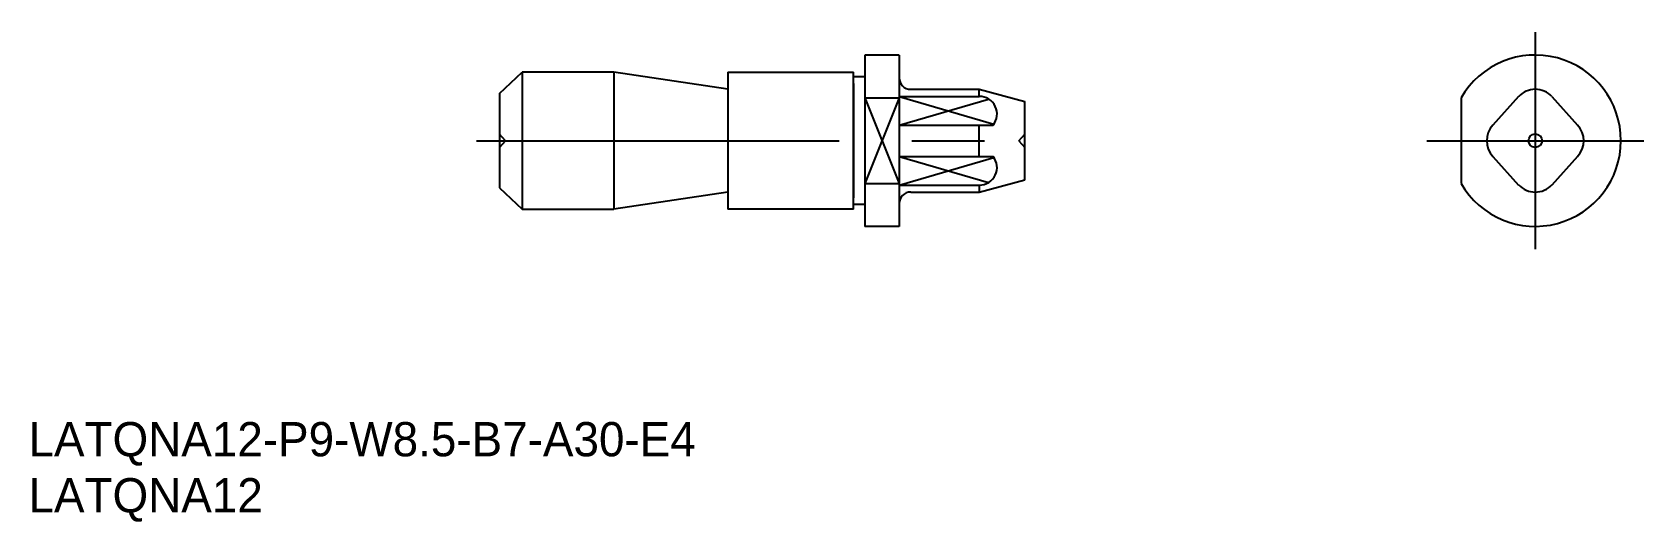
# Model space of a CAD drawing. Extents: x 37 to 178, y 108 to 151.
import ezdxf

# ---------------------------------------------------------------- set-up
doc = ezdxf.new("R2010")
doc.units = 0
doc.linetypes.add('CENTER', pattern=[50.8, 31.75, -6.35, 6.35, -6.35])
doc.linetypes.add('DASHED', pattern=[19.05, 12.7, -6.35])
doc.layers.get('0').update_dxf_attribs({"linetype": 'CONTINUOUS'})
doc.layers.add('CENTER', color=1, linetype='CENTER')

# ---------------------------------------------------------------- blocks, each defined once
blk = doc.blocks.new('*U2')
at = {"color": 7, "linetype": 'DASHED'}
blk.add_text('LATQNA12', height=3, dxfattribs=at).set_placement((36.68, 108.65))
blk = doc.blocks.new('*U3')
at = {"color": 7, "linetype": 'DASHED'}
blk.add_text('LATQNA12-P9-W8.5-B7-A30-E4', height=3, dxfattribs=at).set_placement((36.68, 113.56))

msp = doc.modelspace()

# ---------------------------------------------------------------- linework, layer by layer
at = {"color": 7, "linetype": 'CONTINUOUS'}
for p, q in [((112.91, 148.69), (109.91, 148.69)), ((109.91, 148.69), (109.91, 133.69)), ((112.91, 148.69), (112.91, 133.69)), ((77.91, 145.31), (79.91, 147.19)), ((87.91, 147.19), (79.91, 147.19)), ((79.91, 147.19), (79.91, 135.19)), ((87.91, 147.19), (87.91, 135.19)), ((97.91, 145.69), (87.91, 147.19)), ((97.91, 147.19), (97.91, 135.19)), ((97.91, 147.19), (108.91, 147.19)), ((108.91, 135.19), (108.91, 147.19)), ((109.91, 146.79), (108.91, 146.79)), ((108.91, 146.19), (108.91, 136.19)), ((112.91, 145.69), (112.91, 145.69)), ((113.91, 145.69), (119.91, 145.69)), ((119.91, 145.69), (123.91, 144.61)), ((77.91, 145.31), (77.91, 137.06)), ((109.91, 144.93), (112.91, 144.93)), ((123.91, 137.76), (123.91, 144.61)), ((162.09, 144.93), (162.09, 137.44)), ((167.13, 145.06), (164.88, 142.56)), ((170.04, 145.06), (172.29, 142.56)), ((164.88, 139.81), (167.13, 137.31)), ((172.29, 139.81), (170.04, 137.31)), ((77.91, 137.06), (79.91, 135.19)), ((109.91, 137.44), (112.91, 137.44)), ((119.91, 136.69), (123.91, 137.76)), ((97.91, 136.69), (87.91, 135.19)), ((109.91, 135.59), (108.91, 135.59)), ((112.91, 136.69), (112.91, 136.69)), ((113.91, 136.69), (119.91, 136.69)), ((79.91, 135.19), (87.91, 135.19)), ((108.91, 135.19), (97.91, 135.19)), ((112.91, 133.69), (109.91, 133.69))]:
    msp.add_line(p, q, dxfattribs=at)
at = {"color": 3, "linetype": 'CONTINUOUS'}
for p, q in [((119.91, 145.06), (119.91, 145.69)), ((109.91, 144.93), (112.91, 137.44)), ((112.91, 144.93), (109.91, 137.44)), ((112.91, 145.06), (121.18, 142.64)), ((112.91, 145.06), (119.91, 145.06)), ((112.91, 142.56), (120.72, 144.84)), ((112.91, 142.56), (121.12, 142.56)), ((119.91, 139.81), (119.91, 142.56)), ((78.44, 141.19), (77.91, 141.77)), ((78.44, 141.19), (77.91, 140.6)), ((123.38, 141.19), (123.91, 141.77)), ((123.38, 141.19), (123.91, 140.6)), ((112.91, 139.81), (120.72, 137.53)), ((112.91, 139.81), (121.12, 139.81)), ((112.91, 137.31), (121.18, 139.73)), ((112.91, 137.31), (119.91, 137.31)), ((119.91, 137.31), (119.91, 136.68))]:
    msp.add_line(p, q, dxfattribs=at)
at = {"color": 7, "linetype": 'CONTINUOUS'}
msp.add_circle((168.59, 141.19), 0.59, dxfattribs=at)
for centre, radius, start, end in [((168.59, 141.19), 7.5, 209.9264, 150.0736), ((113.91, 146.69), 1, 180, 270), ((168.59, 143.69), 2, 43.3634, 136.6366), ((166.34, 141.19), 2, 136.6366, 223.3634), ((170.84, 141.19), 2, 316.6366, 43.3634), ((168.59, 138.69), 2, 223.3634, 316.6366), ((113.91, 135.69), 1, 90, 180)]:
    msp.add_arc(centre, radius, start, end, dxfattribs=at)
at = {"color": 3, "linetype": 'CONTINUOUS'}
for centre, start, end in [((119.94, 143.53), 320.4373, 91.0478), ((119.94, 138.84), 268.9522, 39.5627)]:
    msp.add_arc(centre, 1.53, start, end, dxfattribs=at)
at = {"layer": 'CENTER', "color": 1, "linetype": 'CENTER'}
for p, q in [((168.59, 150.69), (168.59, 131.69)), ((75.91, 141.19), (125.91, 141.19)), ((159.09, 141.19), (178.09, 141.19))]:
    msp.add_line(p, q, dxfattribs=at)

# ---------------------------------------------------------------- block references
at = {"color": 3, "linetype": 'DASHED'}
for name in ['*U3', '*U2']:
    msp.add_blockref(name, (0, 0), dxfattribs=at)

doc.saveas('drawing.dxf')
